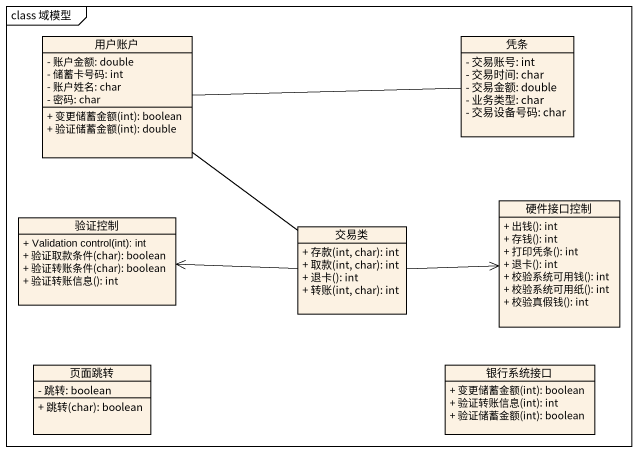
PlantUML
@startuml
mainframe class 域模型
hide circle
hide empty members
skinparam classAttributeIconSize 0
class 用户账户 {
  - 账户金额: double
  - 储蓄卡号码: int
  - 账户姓名: char
  - 密码: char
  + 变更储蓄金额(int): boolean
  + 验证储蓄金额(int): double
}
class 凭条 {
  - 交易账号: int
  - 交易时间: char
  - 交易金额: double
  - 业务类型: char
  - 交易设备号码: char
}
class 验证控制 {
  + Validation control(int): int
  + 验证取款条件(char): boolean
  + 验证转账条件(char): boolean
  + 验证转账信息(): int
}
class 交易类 {
  + 存款(int, char): int
  + 取款(int, char): int
  + 退卡(): int
  + 转账(int, char): int
}
class 硬件接口控制 {
  + 出钱(): int
  + 存钱(): int
  + 打印凭条(): int
  + 退卡(): int
  + 校验系统可用钱(): int
  + 校验系统可用纸(): int
  + 校验真假钱(): int
}
class 页面跳转 {
  - 跳转: boolean
  + 跳转(char): boolean
}
class 银行系统接口 {
  + 变更储蓄金额(int): boolean
  + 验证转账信息(int): int
  + 验证储蓄金额(int): boolean
}
用户账户 -right- 凭条
用户账户 -- 交易类
交易类 -left-> 验证控制
交易类 -right-> 硬件接口控制
@enduml
